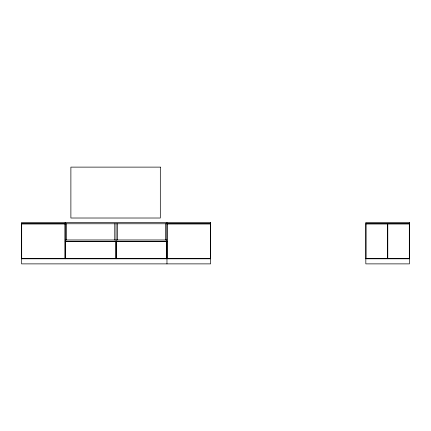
<?xml version="1.0" encoding="UTF-8"?>
<svg xmlns="http://www.w3.org/2000/svg" width="431" height="431" viewBox="0 0 431 431"><rect width="100%" height="100%" fill="white"/><g stroke="black" fill="none" stroke-linecap="round" stroke-linejoin="round"><path stroke-width="0.65" d="M21.55 223.764L210.592 223.764M365.827 223.764L409.45 223.764M65.173 239.965L166.969 239.965M65.173 241.274L166.969 241.274M21.55 258.789L210.592 258.789M365.827 258.789L409.45 258.789M166.969 222.455L166.969 263.88M165.66 223.764L165.66 239.965M117.377 223.764L117.377 239.965M116.074 223.764L116.074 258.789M114.765 223.764L114.765 239.965M66.482 223.764L66.482 239.965M65.173 222.455L65.173 258.789M160.316 167.12L70.883 167.12L70.883 218.016L160.316 218.016L160.316 167.12M210.592 222.455L21.55 222.455L21.55 263.88L210.592 263.88L210.592 222.455M409.45 222.455L365.827 222.455L365.827 263.88L409.45 263.88L409.45 222.455M65.027 223.91L21.695 223.91L21.695 258.643L65.027 258.643L65.027 223.91M210.447 223.91L167.115 223.91L167.115 258.643L210.447 258.643L210.447 223.91M387.491 223.91L365.973 223.91L365.973 258.643L387.491 258.643L387.491 223.91M409.305 223.91L387.781 223.91L387.781 258.643L409.305 258.643L409.305 223.91M115.928 241.419L65.318 241.419L65.318 258.643L115.928 258.643L115.928 241.419M166.824 241.419L116.219 241.419L116.219 258.643L166.824 258.643L166.824 241.419"/></g></svg>
